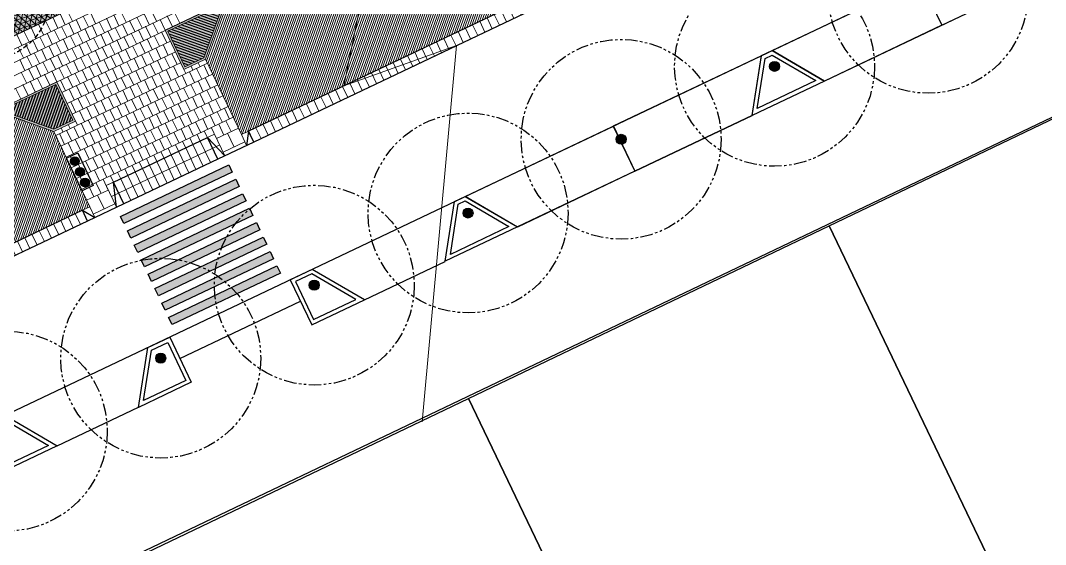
# Model space of a CAD drawing. Header units: metres. Extents: x 678805 to 1359287, y 2747329 to 5497370.
# Drawn here: x 679934.6 to 679985.9, y 2748635.9 to 2748662.2 of the extents above; entities that cross this region are included whole.
import ezdxf
from ezdxf.enums import TextEntityAlignment as Align

# ---------------------------------------------------------------- set-up
doc = ezdxf.new("R2010")
doc.units = ezdxf.units.M
for name, pattern in [('XREF_MON_EIT SUPPORT$0$HIDDEN', [0.375, 0.25, -0.125]), ('XREF_MON_EIT SUPPORT$0$LIM ACERAS$0$PHANTOM2', [1.25, 0.625, -0.125, 0.125, -0.125, 0.125, -0.125]), ('XREF_MON_SFT_TREES$0$HIDDEN', [0.375, 0.25, -0.125])]:
    doc.linetypes.add(name, pattern=pattern)
for name, color, linetype in [('00_XREF_MON_HSC_PAVEMENT', 7, 'Continuous'), ('00_XREF_TWQ_BUILDINGS', 7, 'Continuous'), ('00_XREF_TWQ_SFT_TREES', 7, 'Continuous'), ('00_XREF_TWQ_URBAN CONTEXT', 7, 'Continuous'), ('XREF_MON_EIT SUPPORT$0$02-L-Material Change', 253, 'Continuous'), ('XREF_MON_EIT SUPPORT$0$02-L-Painted line', 254, 'Continuous'), ('XREF_MON_EIT SUPPORT$0$02-L-Parking', 252, 'Continuous'), ('XREF_MON_EIT SUPPORT$0$02-L-PINTURA', 253, 'Continuous'), ('XREF_MON_EIT SUPPORT$0$L-Límite Acera', 9, 'Continuous'), ('XREF_MON_EIT SUPPORT$0$L-Límite Parcela', 5, 'Continuous'), ('XREF_MON_EIT SUPPORT$0$SL_TREE_CANOPY_', 254, 'XREF_MON_EIT SUPPORT$0$HIDDEN'), ('XREF_MON_EIT SUPPORT$0$SL_TREE_TRUNK_', 254, 'Continuous'), ('XREF_MON_EIT SUPPORT$0$SL_Trees_out_of_scope_', 254, 'Continuous'), ('XREF_MON_GENERAL_LAYOUT$0$02-L-Edge Line Stair +10cm', 6, 'Continuous'), ('XREF_MON_GENERAL_LAYOUT$0$02-L-Plan Change', 8, 'Continuous'), ('XREF_MON_HSC_FURNITURE$0$02-L-litter bin', 8, 'Continuous'), ('XREF_MON_HSC_PAVEMENT$0$03-TR-Tree Pit_Green', 74, 'Continuous'), ('XREF_MON_SFT_TREES$0$SL_TREE_CANOPY', 251, 'XREF_MON_SFT_TREES$0$HIDDEN'), ('XREF_MON_SFT_TREES$0$SL_TREE_TRUNK', 251, 'Continuous'), ('XREF_MON_URBAN CONTEXT$0$Parcel', 7, 'Continuous'), ('XREF_MON_URBAN CONTEXT$0$XREF_MON_EIT SUPPORT', 7, 'Continuous')]:
    doc.layers.add(name, color=color, linetype=linetype)
for name, color, linetype, true_color in [('02-L-Waterfeatures 01', 7, 'Continuous', 0x4da6ff), ('XREF_MON_HSC_PAVEMENT$0$03-TR-Tree Pit_White', 7, 'Continuous', 0xfcfcfc), ('XREF_MON_SFT_TREES$0$SL_TREE_ACACIA_ETBAICA', 7, 'Continuous', 0x405700)]:
    doc.layers.add(name, color=color, linetype=linetype, true_color=true_color)
for name, color, linetype, lineweight in [('XREF_MON_GENERAL_LAYOUT$0$02-L-Level Curves 1m', 37, 'Continuous', 5), ('XREF_MON_GENERAL_LAYOUT$0$02-L-Material Change', 251, 'Continuous', 5), ('XREF_MON_GENERAL_LAYOUT$0$04-BK-Tree Pit', 6, 'Continuous', 5), ('XREF_MON_HSC_PAVEMENT$0$02-L-B-Flat Bar', 251, 'Continuous', 5), ('XREF_MON_HSC_PAVEMENT$0$04-BK-Tree Pit', 6, 'Continuous', 5)]:
    doc.layers.add(name, color=color, linetype=linetype, lineweight=lineweight)
doc.layers.add('XREF_MON_HSC_FURNITURE$0$00-AUX', color=2, linetype='Continuous', plot=False)
for name, color, linetype, lineweight, true_color in [('XREF_MON_HSC_PAVEMENT$0$02-L-Joints-Paviment_07_Precast Concrete Blocks 60X40', 7, 'Continuous', 5, 0x999999), ('XREF_MON_HSC_PAVEMENT$0$03-TR-Pavement_05_Precast irregular Concrete Blocks_Open Joint', 7, 'Continuous', 5, 0x82ae7e), ('XREF_MON_HSC_PAVEMENT$0$03-TR-Pavement_07_Precast Concrete Blocks 20X10', 7, 'Continuous', 5, 0x999999), ('XREF_MON_HSC_PAVEMENT$0$03-TR-Pavement_07_Precast Concrete Blocks 60X40', 7, 'Continuous', 5, 0x999999), ('XREF_MON_HSC_PAVEMENT$0$03-TR-Pavement_07_Precast irregular Concrete Blocks', 7, 'Continuous', 5, 0xb3b3b3)]:
    doc.layers.add(name, color=color, linetype=linetype, lineweight=lineweight, true_color=true_color)
doc.layers.get('XREF_MON_SFT_TREES$0$SL_TREE_ACACIA_ETBAICA').off()
doc.styles.add('XREF_MON_GENERAL_LAYOUT$0$Standard', font='arial.ttf')
pattern_1 = [(70.5, (0, 0), (-0.094275932128, 0.033384858509), [])]

# ---------------------------------------------------------------- blocks, each defined once
blk = doc.blocks.new('*U45')
h = blk.add_hatch(color=256)
h.dxf.hatch_style = 1
h.paths.add_polyline_path([(7.523, 14.149), (7.523, 14.549), (13.523, 14.549), (13.523, 14.149)])
h = blk.add_hatch(color=256)
h.dxf.hatch_style = 1
h.paths.add_polyline_path([(7.523, 13.349), (7.523, 13.749), (13.523, 13.749), (13.523, 13.349)])
h = blk.add_hatch(color=256)
h.dxf.hatch_style = 1
h.paths.add_polyline_path([(7.523, 12.549), (7.523, 12.949), (13.523, 12.949), (13.523, 12.549)])
h = blk.add_hatch(color=256)
h.dxf.hatch_style = 1
h.paths.add_polyline_path([(7.523, 11.749), (7.523, 12.149), (13.523, 12.149), (13.523, 11.749)])
h = blk.add_hatch(color=256)
h.dxf.hatch_style = 1
h.paths.add_polyline_path([(7.523, 10.949), (7.523, 11.349), (13.523, 11.349), (13.523, 10.949)])
h = blk.add_hatch(color=256)
h.dxf.hatch_style = 1
h.paths.add_polyline_path([(7.523, 10.149), (7.523, 10.549), (13.523, 10.549), (13.523, 10.149)])
h = blk.add_hatch(color=256)
h.dxf.hatch_style = 1
h.paths.add_polyline_path([(7.523, 9.349), (7.523, 9.749), (13.523, 9.749), (13.523, 9.349)])
h = blk.add_hatch(color=256)
h.dxf.hatch_style = 1
h.paths.add_polyline_path([(7.523, 8.549), (7.523, 8.949), (13.523, 8.949), (13.523, 8.549)])
at = {"layer": 'XREF_MON_EIT SUPPORT$0$02-L-PINTURA'}
for points in [[(7.523, 14.149), (7.523, 14.549), (13.523, 14.549), (13.523, 14.149)], [(7.523, 13.349), (7.523, 13.749), (13.523, 13.749), (13.523, 13.349)], [(7.523, 12.549), (7.523, 12.949), (13.523, 12.949), (13.523, 12.549)], [(7.523, 11.749), (7.523, 12.149), (13.523, 12.149), (13.523, 11.749)], [(7.523, 10.949), (7.523, 11.349), (13.523, 11.349), (13.523, 10.949)], [(7.523, 10.149), (7.523, 10.549), (13.523, 10.549), (13.523, 10.149)], [(7.523, 9.349), (7.523, 9.749), (13.523, 9.749), (13.523, 9.349)], [(7.523, 8.549), (7.523, 8.949), (13.523, 8.949), (13.523, 8.549)]]:
    blk.add_lwpolyline(points, close=True, dxfattribs=at)
blk = doc.blocks.new('XREF_MON_EIT SUPPORT$0$ALCORQUE 2')
at = {"layer": 'XREF_MON_EIT SUPPORT$0$02-L-Material Change', "color": 254, "ltscale": 7}
for points in [[(653177.554, 2717293.445), (653176.419, 2717295.672), (653173.819, 2717294.347), (653176.476, 2717292.896)], [(653177.285, 2717293.532), (653176.332, 2717295.403), (653174.247, 2717294.341), (653176.48, 2717293.122)]]:
    blk.add_lwpolyline(points, close=True, dxfattribs=at)
blk = doc.blocks.new('XREF_MON_EIT SUPPORT$0$ALCORQUE 1')
at = {"layer": 'XREF_MON_EIT SUPPORT$0$02-L-Material Change', "color": 254, "ltscale": 7}
for points in [[(653000.384, 2717156.982), (652998.87, 2717159.598), (653002.859, 2717159.308), (653000.983, 2717156.938)], [(653000.504, 2717157.173), (652999.232, 2717159.371), (653002.468, 2717159.136), (653000.891, 2717157.145)]]:
    blk.add_lwpolyline(points, close=True, dxfattribs=at)
blk = doc.blocks.new('XREF_MON_EIT SUPPORT$0$parking cada 2')
at = {"layer": 'XREF_MON_EIT SUPPORT$0$02-L-Parking', "color": 254}
for points in [[(679765.512, 2748757.786), (679768.129, 2748756.263), (679760.717, 2748752.736), (679759.647, 2748754.996), (679765.512, 2748757.786)], [(679753.781, 2748752.205), (679753.313, 2748749.213), (679760.725, 2748752.74), (679759.647, 2748754.996), (679753.781, 2748752.205)]]:
    blk.add_lwpolyline(points, dxfattribs=at)
blk = doc.blocks.new('XREF_MON_EIT SUPPORT$0$trees_outofboundaries')
at = {"layer": 'XREF_MON_EIT SUPPORT$0$SL_TREE_TRUNK_'}
h = blk.add_hatch(color=256, dxfattribs=at)
h.dxf.hatch_style = 1
edge = h.paths.add_edge_path()
edge.add_arc((0, 0), 0.25, 0, 360)
at = {"layer": 'XREF_MON_EIT SUPPORT$0$SL_TREE_CANOPY_', "linetype": 'XREF_MON_EIT SUPPORT$0$LIM ACERAS$0$PHANTOM2'}
blk.add_circle((0, 0), 5, dxfattribs=at)
at = {"layer": 'XREF_MON_EIT SUPPORT$0$SL_TREE_TRUNK_'}
blk.add_circle((0, 0), 0.25, dxfattribs=at)
blk = doc.blocks.new('XREF_MON_EIT SUPPORT')
at = {"layer": 'XREF_MON_EIT SUPPORT$0$02-L-Material Change'}
blk.add_line((679942.568, 2748645.25), (679948.599, 2748648.12), dxfattribs=at)
at = {"layer": 'XREF_MON_EIT SUPPORT$0$02-L-Parking'}
for points in [[(679951.797, 2748648.191), (679955.837, 2748650.112)], [(679936.425, 2748640.885), (679940.497, 2748642.81)]]:
    blk.add_lwpolyline(points, dxfattribs=at)
at = {"layer": 'XREF_MON_EIT SUPPORT$0$L-Límite Acera', "color": 254}
for p, q in [((679986.54, 2748664.727), (679974.8, 2748659.143)), ((679971.189, 2748657.424), (679959.45, 2748651.838))]:
    blk.add_line(p, q, dxfattribs=at)
at = {"layer": 'XREF_MON_EIT SUPPORT$0$L-Límite Acera'}
blk.add_lwpolyline([(680047.856, 2748696.679), (679844.516, 2748599.917, 0.442219), (679839.629, 2748586.903)], format="xyb", dxfattribs=at)
at = {"layer": 'XREF_MON_EIT SUPPORT$0$L-Límite Parcela', "ltscale": 10}
blk.add_lwpolyline([(679847.792, 2748591.157), (680119.34, 2748721.014)], dxfattribs=at)
at = {"layer": 'XREF_MON_EIT SUPPORT$0$02-L-Material Change', "color": 254}
for name, p, rotation in [('XREF_MON_EIT SUPPORT$0$ALCORQUE 1', (-95142.497, 5433534.742), 209.6165938637219), ('XREF_MON_EIT SUPPORT$0$ALCORQUE 1', (-95157.847, 5433527.437), 209.6165938637219), ('XREF_MON_EIT SUPPORT$0$ALCORQUE 2', (1407367.793, 5447016.323), 178.4291868369502), ('XREF_MON_EIT SUPPORT$0$ALCORQUE 1', (-95180.872, 5433516.484), 209.6165938637219)]:
    blk.add_blockref(name, p, dxfattribs=dict(at, rotation=rotation))
at = {"layer": 'XREF_MON_EIT SUPPORT$0$02-L-Material Change', "color": 254, "xscale": -1, "rotation": 232.4592640808437}
blk.add_blockref('XREF_MON_EIT SUPPORT$0$ALCORQUE 2', (-1872652.773, 3886444.288), dxfattribs=at)
at = {"layer": 'XREF_MON_EIT SUPPORT$0$02-L-Painted line'}
for name, p, rotation in [('XREF_MON_EIT SUPPORT$0$parking cada 2', (1359740.313, 5497416.926), 180), ('XREF_MON_EIT SUPPORT$0$parking cada 2', (1359724.962, 5497409.621), 180), ('*U45', (679948.138, 2748665.896), 205.4458425004114)]:
    blk.add_blockref(name, p, dxfattribs=dict(at, rotation=rotation))
at = {"layer": 'XREF_MON_EIT SUPPORT$0$SL_Trees_out_of_scope_'}
for p in [(679979.987, 2748663.529), (679972.308, 2748659.875), (679964.636, 2748656.225), (679956.979, 2748652.535), (679949.288, 2748648.925), (679941.609, 2748645.271), (679933.934, 2748641.618)]:
    blk.add_blockref('XREF_MON_EIT SUPPORT$0$trees_outofboundaries', p, dxfattribs=at)
blk = doc.blocks.new('XREF_MON_URBAN CONTEXT')
at = {"layer": 'XREF_MON_URBAN CONTEXT$0$Parcel'}
for points in [[(680006.04, 2748633.476), (679988.003, 2748624.835), (679975.042, 2748651.891), (679993.079, 2748660.532), (680006.04, 2748633.476)], [(679988.003, 2748624.835), (679969.965, 2748616.195), (679957.005, 2748643.251), (679975.042, 2748651.891), (679988.003, 2748624.835)], [(679969.965, 2748616.195), (679951.928, 2748607.554), (679938.967, 2748634.61), (679957.005, 2748643.251), (679969.965, 2748616.195)]]:
    blk.add_lwpolyline(points, close=True, dxfattribs=at)
at = {"layer": 'XREF_MON_URBAN CONTEXT$0$XREF_MON_EIT SUPPORT'}
blk.add_blockref('XREF_MON_EIT SUPPORT', (0, 0), dxfattribs=at)
blk = doc.blocks.new('XREF_MON_SFT_TREES$0$Acacia etbaica')
h = blk.add_hatch()
h.set_pattern_fill('ANSI31', color=256, scale=0.1)
edge = h.paths.add_edge_path()
edge.add_arc((0, 0), 3, 0, 360)
at = {"layer": 'XREF_MON_SFT_TREES$0$SL_TREE_TRUNK'}
h = blk.add_hatch(color=256, dxfattribs=at)
h.dxf.hatch_style = 1
edge = h.paths.add_edge_path()
edge.add_arc((0, 0), 0.15, 286.4511, 569.1271)
edge.add_arc((0, 0), 0.15, 209.1271, 286.4511)
at = {"layer": 'XREF_MON_SFT_TREES$0$SL_TREE_CANOPY'}
blk.add_circle((0, 0), 3, dxfattribs=at)
at = {"layer": 'XREF_MON_SFT_TREES$0$SL_TREE_TRUNK'}
blk.add_circle((0, 0), 0.15, dxfattribs=at)
blk.add_circle((0, 0), 0.15, dxfattribs=at)
blk = doc.blocks.new('XREF_MON_SFT_TREES')
at = {"layer": 'XREF_MON_SFT_TREES$0$SL_TREE_ACACIA_ETBAICA', "rotation": 25.44812939262281}
blk.add_blockref('XREF_MON_SFT_TREES$0$Acacia etbaica', (679933.029, 2748663.246), dxfattribs=at)
blk = doc.blocks.new('XREF_MON_HSC_PAVEMENT$0$Tree Pit Ford')
at = {"layer": 'XREF_MON_HSC_PAVEMENT$0$03-TR-Tree Pit_Green', "ltscale": 0.3}
h = blk.add_hatch(dxfattribs=at)
h.set_pattern_fill('ANSI31', color=256, scale=0.04)
h.paths.add_polyline_path([(-0.045, 1.149), (1.934, -0.83), (-1.104, -0.83), (-1.104, 1.149)])
at = {"layer": 'XREF_MON_HSC_PAVEMENT$0$03-TR-Tree Pit_White'}
h = blk.add_hatch(color=256, dxfattribs=at)
h.dxf.hatch_style = 1
h.paths.add_polyline_path([(-0.004, 1.249), (2.175, -0.93), (-1.204, -0.93), (-1.204, 1.249)])
blk = doc.blocks.new('*U467')
at = {"layer": 'XREF_MON_HSC_PAVEMENT$0$02-L-Joints-Paviment_07_Precast Concrete Blocks 60X40'}
blk.add_line((0, -0.6), (0, 0), dxfattribs=at)
blk = doc.blocks.new('*U468')
at = {"layer": 'XREF_MON_HSC_PAVEMENT$0$02-L-Joints-Paviment_07_Precast Concrete Blocks 60X40', "color": 0, "linetype": 'ByBlock', "lineweight": -2, "transparency": 16777216, "rotation": 205.4481018515301}
for p in [(679937.955, 2748652.134), (679938.316, 2748652.306), (679936.871, 2748651.618), (679937.233, 2748651.79), (679937.594, 2748651.962), (679935.788, 2748651.103), (679936.149, 2748651.275), (679936.51, 2748651.447), (679934.704, 2748650.587), (679935.065, 2748650.759), (679935.427, 2748650.931), (679933.621, 2748650.072), (679933.982, 2748650.243), (679934.343, 2748650.415), (679932.537, 2748649.556), (679932.898, 2748649.728), (679933.26, 2748649.9), (679931.454, 2748649.04), (679931.815, 2748649.212), (679932.176, 2748649.384), (679930.37, 2748648.525), (679930.731, 2748648.697), (679931.092, 2748648.868), (679929.286, 2748648.009), (679929.648, 2748648.181), (679930.009, 2748648.353), (679928.203, 2748647.493), (679928.564, 2748647.665), (679928.925, 2748647.837), (679927.119, 2748646.978), (679927.48, 2748647.15), (679927.842, 2748647.321), (679926.036, 2748646.462), (679926.397, 2748646.634), (679926.758, 2748646.806), (679924.952, 2748645.946), (679925.313, 2748646.118), (679925.675, 2748646.29), (679923.869, 2748645.431), (679924.23, 2748645.603), (679924.591, 2748645.775), (679922.785, 2748644.915), (679923.146, 2748645.087), (679923.507, 2748645.259), (679921.701, 2748644.4), (679922.063, 2748644.571), (679922.424, 2748644.743), (679920.618, 2748643.884), (679920.979, 2748644.056), (679921.34, 2748644.228), (679919.895, 2748643.54), (679920.257, 2748643.712), (679918.812, 2748643.025), (679919.173, 2748643.196), (679919.534, 2748643.368), (679917.728, 2748642.509), (679918.09, 2748642.681), (679918.451, 2748642.853), (679916.645, 2748641.993), (679917.006, 2748642.165), (679917.367, 2748642.337), (679915.561, 2748641.478), (679915.922, 2748641.65), (679916.284, 2748641.821), (679914.478, 2748640.962), (679914.839, 2748641.134), (679915.2, 2748641.306), (679913.394, 2748640.446), (679913.755, 2748640.618), (679914.116, 2748640.79), (679912.31, 2748639.931), (679912.672, 2748640.103), (679913.033, 2748640.275), (679911.227, 2748639.415), (679911.588, 2748639.587), (679911.949, 2748639.759), (679910.143, 2748638.9), (679910.505, 2748639.071), (679910.866, 2748639.243), (679909.06, 2748638.384), (679909.421, 2748638.556), (679909.782, 2748638.728), (679907.976, 2748637.868), (679908.337, 2748638.04), (679908.699, 2748638.212), (679906.893, 2748637.353), (679907.254, 2748637.524), (679907.615, 2748637.696), (679905.809, 2748636.837), (679906.17, 2748637.009), (679906.531, 2748637.181), (679904.725, 2748636.321), (679905.087, 2748636.493), (679905.448, 2748636.665), (679903.642, 2748635.806), (679904.003, 2748635.978), (679904.364, 2748636.149), (679902.558, 2748635.29), (679902.92, 2748635.462), (679903.281, 2748635.634), (679901.475, 2748634.774), (679901.836, 2748634.946), (679902.197, 2748635.118), (679900.391, 2748634.259), (679900.752, 2748634.431), (679901.114, 2748634.603), (679899.308, 2748633.743), (679899.669, 2748633.915), (679900.03, 2748634.087), (679898.224, 2748633.228), (679898.585, 2748633.399), (679898.946, 2748633.571), (679897.141, 2748632.712), (679897.502, 2748632.884), (679897.863, 2748633.056), (679896.418, 2748632.368), (679896.779, 2748632.54)]:
    blk.add_blockref('*U467', p, dxfattribs=at)
blk = doc.blocks.new('*U469')
at = {"layer": 'XREF_MON_HSC_PAVEMENT$0$02-L-Joints-Paviment_07_Precast Concrete Blocks 60X40'}
blk.add_line((0, 0.599), (0, 0), dxfattribs=at)
blk = doc.blocks.new('*U470')
at = {"layer": 'XREF_MON_HSC_PAVEMENT$0$02-L-Joints-Paviment_07_Precast Concrete Blocks 60X40', "color": 0, "linetype": 'ByBlock', "lineweight": -2, "transparency": 16777216, "rotation": 25.44814319928735}
for p in [(679982.025, 2748673.106), (679982.386, 2748673.278), (679982.748, 2748673.449), (679981.303, 2748672.762), (679981.664, 2748672.934), (679980.219, 2748672.246), (679980.58, 2748672.418), (679980.942, 2748672.59), (679979.136, 2748671.731), (679979.497, 2748671.902), (679979.858, 2748672.074), (679978.052, 2748671.215), (679978.413, 2748671.387), (679978.774, 2748671.559), (679976.969, 2748670.699), (679977.33, 2748670.871), (679977.691, 2748671.043), (679975.885, 2748670.184), (679976.246, 2748670.356), (679976.607, 2748670.527), (679974.801, 2748669.668), (679975.163, 2748669.84), (679975.524, 2748670.012), (679973.718, 2748669.152), (679974.079, 2748669.324), (679974.44, 2748669.496), (679972.634, 2748668.637), (679972.995, 2748668.809), (679973.357, 2748668.981), (679971.551, 2748668.121), (679971.912, 2748668.293), (679972.273, 2748668.465), (679970.467, 2748667.606), (679970.828, 2748667.777), (679971.19, 2748667.949), (679969.384, 2748667.09), (679969.745, 2748667.262), (679970.106, 2748667.434), (679968.3, 2748666.574), (679968.661, 2748666.746), (679969.022, 2748666.918), (679967.216, 2748666.059), (679967.578, 2748666.231), (679967.939, 2748666.402), (679966.133, 2748665.543), (679966.494, 2748665.715), (679966.855, 2748665.887), (679965.049, 2748665.027), (679965.41, 2748665.199), (679965.772, 2748665.371), (679963.966, 2748664.512), (679964.327, 2748664.684), (679964.688, 2748664.855), (679962.882, 2748663.996), (679963.243, 2748664.168), (679963.605, 2748664.34), (679961.799, 2748663.48), (679962.16, 2748663.652), (679962.521, 2748663.824), (679960.715, 2748662.965), (679961.076, 2748663.137), (679961.437, 2748663.309), (679959.631, 2748662.449), (679959.993, 2748662.621), (679960.354, 2748662.793), (679958.548, 2748661.934), (679958.909, 2748662.105), (679959.27, 2748662.277), (679957.464, 2748661.418), (679957.825, 2748661.59), (679958.187, 2748661.762), (679956.381, 2748660.902), (679956.742, 2748661.074), (679957.103, 2748661.246), (679955.297, 2748660.387), (679955.658, 2748660.559), (679956.02, 2748660.73), (679954.214, 2748659.871), (679954.575, 2748660.043), (679954.936, 2748660.215), (679953.13, 2748659.355), (679953.491, 2748659.527), (679953.852, 2748659.699), (679952.046, 2748658.84), (679952.408, 2748659.012), (679952.769, 2748659.184), (679950.963, 2748658.324), (679951.324, 2748658.496), (679951.685, 2748658.668), (679949.879, 2748657.809), (679950.24, 2748657.98), (679950.602, 2748658.152), (679948.796, 2748657.293), (679949.157, 2748657.465), (679949.518, 2748657.637), (679947.712, 2748656.777), (679948.073, 2748656.949), (679948.435, 2748657.121), (679946.629, 2748656.262), (679946.99, 2748656.433), (679947.351, 2748656.605), (679945.906, 2748655.918), (679946.267, 2748656.09)]:
    blk.add_blockref('*U469', p, dxfattribs=at)
blk = doc.blocks.new('XREF_MON_HSC_PAVEMENT')
at = {"layer": 'XREF_MON_HSC_PAVEMENT$0$03-TR-Pavement_05_Precast irregular Concrete Blocks_Open Joint', "true_color": 0xb2a36c}
h = blk.add_hatch(dxfattribs=at)
h.set_pattern_fill('SWAMP', color=33, scale=0.01)
h.set_pattern_definition([(0, (0, 0), (0.127, 0.219970452362), [0.03175, -0.22225]), (90, (0.01588, 0), (-0.127, 0.219970452362), [0.015875, -0.424065904724]), (90, (0.01984, 0), (-0.127, 0.219970452362), [0.0127, -0.427240904724]), (90, (0.0119, 0), (-0.127, 0.219970452362), [0.0127, -0.427240904724]), (60, (0.02381, 0), (-0.126999999827, 0.219970452462), [0.01016, -0.24384]), (120, (0.00794, 0), (-0.253999999827, 1e-10), [0.01016, -0.24384])])
h.paths.add_polyline_path([(679920.742, 2748667.285), (679933.91, 2748671.634), (679938.873, 2748663.618), (679924.253, 2748656.65)])
at = {"layer": 'XREF_MON_HSC_PAVEMENT$0$03-TR-Pavement_07_Precast Concrete Blocks 20X10'}
h = blk.add_hatch(dxfattribs=at)
h.set_pattern_fill('ANSI31', color=256, scale=0.0315, angle=25.5)
h.set_pattern_definition(pattern_1)
h.paths.add_polyline_path([(679945.648, 2748656.46), (679943.852, 2748660.24), (679944.878, 2748663.104), (679948.723, 2748664.934), (679951.551, 2748663.93), (679952.554, 2748666.757), (679956.392, 2748668.583), (679959.225, 2748667.582), (679960.23, 2748670.41), (679964.074, 2748672.238), (679966.807, 2748671.268), (679966.901, 2748671.235), (679967.905, 2748674.062), (679971.75, 2748675.891), (679974.576, 2748674.887), (679975.581, 2748677.714), (679979.425, 2748679.544), (679982.251, 2748678.54), (679983.256, 2748681.367), (679987.1, 2748683.196), (679989.832, 2748682.225), (679990.931, 2748685.019), (679994.775, 2748686.848), (679997.603, 2748685.845), (679998.607, 2748688.672), (680002.45, 2748690.501), (680005.277, 2748689.497), (680006.278, 2748692.322), (680010.255, 2748694.245), (680013.159, 2748693.214), (680014.955, 2748689.44)])
h = blk.add_hatch(dxfattribs=at)
h.set_pattern_fill('ANSI31', color=256, scale=0.0315, angle=25.5)
h.set_pattern_definition(pattern_1)
h.paths.add_polyline_path([(679853.552, 2748612.634), (679851.754, 2748616.414), (679852.784, 2748619.315), (679856.629, 2748621.144), (679859.457, 2748620.14), (679860.46, 2748622.968), (679864.298, 2748624.794), (679867.131, 2748623.793), (679868.136, 2748626.62), (679871.98, 2748628.449), (679874.713, 2748627.478), (679874.807, 2748627.446), (679875.811, 2748630.272), (679879.656, 2748632.102), (679882.482, 2748631.098), (679883.487, 2748633.925), (679887.331, 2748635.754), (679890.157, 2748634.75), (679891.162, 2748637.577), (679895.006, 2748639.406), (679897.83, 2748638.402), (679898.837, 2748641.229), (679902.681, 2748643.059), (679905.509, 2748642.055), (679906.513, 2748644.882), (679910.356, 2748646.711), (679913.183, 2748645.708), (679914.184, 2748648.533), (679918.029, 2748650.363), (679920.857, 2748649.359), (679921.861, 2748652.186), (679925.705, 2748654.015), (679928.532, 2748653.012), (679929.541, 2748655.807), (679933.408, 2748657.657), (679936.26, 2748656.627), (679938.058, 2748652.848)])
at = {"layer": 'XREF_MON_HSC_PAVEMENT$0$03-TR-Pavement_07_Precast irregular Concrete Blocks', "linetype": 'Continuous'}
h = blk.add_hatch(dxfattribs=at)
h.set_pattern_fill('NET3', color=256, scale=0.075, angle=78.3)
h.set_pattern_definition([(78.3, (679859.17905, 2748650.1146), (-0.2331774, 0.0482887), []), (138.3, (679859.17905, 2748650.1146), (-0.158408, -0.1777932), []), (198.3, (679859.17905, 2748650.1146), (0.07476945, -0.22608194), [])])
h.paths.add_polyline_path([(679890.637, 2748657.343), (679920.742, 2748667.285), (679924.253, 2748656.65), (679938.873, 2748663.618), (679932.609, 2748673.737), (679919.987, 2748669.57), (679919.801, 2748670.135), (679859.174, 2748650.113), (679870.764, 2748631.53), (679895.304, 2748643.207)])
at = {"layer": 'XREF_MON_HSC_PAVEMENT$0$02-L-B-Flat Bar'}
for points in [[(679924.253, 2748656.65), (679938.873, 2748663.618)], [(679943.852, 2748660.234), (679945.648, 2748656.46)], [(679936.262, 2748656.622), (679938.058, 2748652.848)]]:
    blk.add_lwpolyline(points, dxfattribs=at)
at = {"layer": 'XREF_MON_HSC_PAVEMENT$0$02-L-Joints-Paviment_07_Precast Concrete Blocks 60X40'}
for p, q in [((679941.546, 2748660.884), (679941.289, 2748661.426)), ((679941.908, 2748661.056), (679941.65, 2748661.598)), ((679940.463, 2748660.369), (679940.205, 2748660.911)), ((679940.824, 2748660.541), (679940.566, 2748661.082)), ((679941.185, 2748660.713), (679940.927, 2748661.254)), ((679941.982, 2748660.427), (679941.725, 2748660.969)), ((679939.379, 2748659.853), (679939.121, 2748660.395)), ((679939.74, 2748660.025), (679939.483, 2748660.567)), ((679940.102, 2748660.197), (679939.844, 2748660.739)), ((679940.899, 2748659.912), (679940.641, 2748660.454)), ((679941.26, 2748660.084), (679941.002, 2748660.625)), ((679941.621, 2748660.256), (679941.363, 2748660.797)), ((679942.062, 2748659.801), (679941.804, 2748660.343)), ((679942.423, 2748659.973), (679942.165, 2748660.514)), ((679938.296, 2748659.338), (679938.038, 2748659.879)), ((679938.657, 2748659.509), (679938.399, 2748660.051)), ((679939.018, 2748659.681), (679938.76, 2748660.223)), ((679939.815, 2748659.396), (679939.557, 2748659.938)), ((679940.176, 2748659.568), (679939.919, 2748660.11)), ((679940.538, 2748659.74), (679940.28, 2748660.282)), ((679940.978, 2748659.285), (679940.721, 2748659.827)), ((679941.34, 2748659.457), (679941.082, 2748659.999)), ((679941.701, 2748659.629), (679941.443, 2748660.171)), ((679942.498, 2748659.344), (679942.24, 2748659.886)), ((679942.859, 2748659.516), (679942.601, 2748660.057)), ((679943.22, 2748659.688), (679943.125, 2748659.888)), ((679943.582, 2748659.859), (679943.486, 2748660.06)), ((679944.022, 2748659.405), (679943.765, 2748659.947)), ((679937.212, 2748658.822), (679936.954, 2748659.364)), ((679937.573, 2748658.994), (679937.316, 2748659.536)), ((679937.935, 2748659.166), (679937.677, 2748659.707)), ((679938.732, 2748658.881), (679938.474, 2748659.422)), ((679939.093, 2748659.052), (679938.835, 2748659.594)), ((679939.454, 2748659.224), (679939.196, 2748659.766)), ((679939.895, 2748658.77), (679939.637, 2748659.311)), ((679940.256, 2748658.941), (679939.998, 2748659.483)), ((679940.617, 2748659.113), (679940.359, 2748659.655)), ((679941.414, 2748658.828), (679941.157, 2748659.37)), ((679941.776, 2748659), (679941.518, 2748659.542)), ((679942.137, 2748659.172), (679941.879, 2748659.714)), ((679942.939, 2748658.889), (679942.681, 2748659.431)), ((679943.3, 2748659.061), (679943.042, 2748659.603)), ((679943.661, 2748659.233), (679943.403, 2748659.775)), ((679944.097, 2748658.776), (679943.839, 2748659.318)), ((679936.851, 2748658.65), (679936.593, 2748659.192)), ((679937.648, 2748658.365), (679937.39, 2748658.907)), ((679938.009, 2748658.537), (679937.751, 2748659.079)), ((679938.371, 2748658.709), (679938.113, 2748659.25)), ((679938.811, 2748658.254), (679938.554, 2748658.796)), ((679939.173, 2748658.426), (679938.915, 2748658.968)), ((679939.534, 2748658.598), (679939.276, 2748659.139)), ((679940.331, 2748658.313), (679940.073, 2748658.854)), ((679940.692, 2748658.484), (679940.434, 2748659.026)), ((679941.053, 2748658.656), (679940.795, 2748659.198)), ((679941.855, 2748658.374), (679941.597, 2748658.915)), ((679942.217, 2748658.545), (679941.959, 2748659.087)), ((679942.578, 2748658.717), (679942.32, 2748659.259)), ((679943.014, 2748658.26), (679942.756, 2748658.802)), ((679943.375, 2748658.432), (679943.117, 2748658.974)), ((679943.736, 2748658.604), (679943.478, 2748659.146)), ((679944.538, 2748658.321), (679944.28, 2748658.863)), ((679937.287, 2748658.193), (679937.029, 2748658.735)), ((679937.728, 2748657.738), (679937.47, 2748658.28)), ((679938.089, 2748657.91), (679937.831, 2748658.452)), ((679938.45, 2748658.082), (679938.192, 2748658.624)), ((679939.247, 2748657.797), (679938.99, 2748658.339)), ((679939.609, 2748657.969), (679939.351, 2748658.511)), ((679939.97, 2748658.141), (679939.712, 2748658.682)), ((679940.772, 2748657.858), (679940.514, 2748658.4)), ((679941.133, 2748658.03), (679940.875, 2748658.572)), ((679941.494, 2748658.202), (679941.236, 2748658.743)), ((679941.93, 2748657.745), (679941.672, 2748658.286)), ((679942.291, 2748657.917), (679942.033, 2748658.458)), ((679942.652, 2748658.088), (679942.395, 2748658.63)), ((679943.455, 2748657.806), (679943.197, 2748658.347)), ((679943.816, 2748657.977), (679943.558, 2748658.519)), ((679944.177, 2748658.149), (679943.919, 2748658.691)), ((679937.367, 2748657.566), (679937.109, 2748658.108)), ((679938.164, 2748657.281), (679937.906, 2748657.823)), ((679938.525, 2748657.453), (679938.267, 2748657.995)), ((679938.886, 2748657.625), (679938.628, 2748658.167)), ((679939.688, 2748657.342), (679939.43, 2748657.884)), ((679940.049, 2748657.514), (679939.792, 2748658.056)), ((679940.411, 2748657.686), (679940.153, 2748658.228)), ((679940.847, 2748657.229), (679940.589, 2748657.771)), ((679941.208, 2748657.401), (679940.95, 2748657.943)), ((679941.569, 2748657.573), (679941.311, 2748658.115)), ((679942.371, 2748657.29), (679942.113, 2748657.832)), ((679942.732, 2748657.462), (679942.474, 2748658.004)), ((679943.093, 2748657.634), (679942.836, 2748658.175)), ((679943.89, 2748657.349), (679943.633, 2748657.89)), ((679944.252, 2748657.52), (679943.994, 2748658.062)), ((679944.613, 2748657.692), (679944.355, 2748658.234)), ((679945.054, 2748657.238), (679944.796, 2748657.779)), ((679937.441, 2748656.938), (679937.184, 2748657.479)), ((679937.803, 2748657.109), (679937.545, 2748657.651)), ((679938.605, 2748656.827), (679938.347, 2748657.368)), ((679938.966, 2748656.998), (679938.708, 2748657.54)), ((679939.327, 2748657.17), (679939.069, 2748657.712)), ((679939.763, 2748656.713), (679939.505, 2748657.255)), ((679940.124, 2748656.885), (679939.866, 2748657.427)), ((679940.485, 2748657.057), (679940.228, 2748657.599)), ((679941.287, 2748656.774), (679941.03, 2748657.316)), ((679941.649, 2748656.946), (679941.391, 2748657.488)), ((679942.01, 2748657.118), (679941.752, 2748657.66)), ((679942.807, 2748656.833), (679942.549, 2748657.375)), ((679943.168, 2748657.005), (679942.91, 2748657.547)), ((679943.529, 2748657.177), (679943.271, 2748657.718)), ((679943.97, 2748656.722), (679943.712, 2748657.264)), ((679944.331, 2748656.894), (679944.074, 2748657.436)), ((679944.693, 2748657.066), (679944.435, 2748657.608)), ((679936.719, 2748656.594), (679936.624, 2748656.794)), ((679937.08, 2748656.766), (679936.985, 2748656.966)), ((679937.521, 2748656.311), (679937.263, 2748656.853)), ((679937.882, 2748656.483), (679937.624, 2748657.025)), ((679938.243, 2748656.655), (679937.986, 2748657.197)), ((679938.679, 2748656.198), (679938.422, 2748656.74)), ((679939.041, 2748656.37), (679938.783, 2748656.911)), ((679939.402, 2748656.541), (679939.144, 2748657.083)), ((679940.204, 2748656.259), (679939.946, 2748656.8)), ((679940.565, 2748656.431), (679940.307, 2748656.972)), ((679940.926, 2748656.602), (679940.668, 2748657.144)), ((679941.723, 2748656.317), (679941.466, 2748656.859)), ((679942.085, 2748656.489), (679941.827, 2748657.031)), ((679942.446, 2748656.661), (679942.188, 2748657.203)), ((679942.887, 2748656.206), (679942.629, 2748656.748)), ((679943.248, 2748656.378), (679942.99, 2748656.92)), ((679943.609, 2748656.55), (679943.351, 2748657.092)), ((679944.406, 2748656.265), (679944.148, 2748656.807)), ((679944.767, 2748656.437), (679944.509, 2748656.979)), ((679945.129, 2748656.609), (679944.871, 2748657.151)), ((679936.353, 2748656.431), (679936.262, 2748656.622)), ((679936.799, 2748655.967), (679936.541, 2748656.509)), ((679937.16, 2748656.139), (679936.902, 2748656.681)), ((679937.596, 2748655.682), (679937.338, 2748656.224)), ((679937.957, 2748655.854), (679937.699, 2748656.396)), ((679938.318, 2748656.026), (679938.06, 2748656.568)), ((679939.12, 2748655.743), (679938.862, 2748656.285)), ((679938.884, 2748653.905), (679944.302, 2748656.483)), ((679939.481, 2748655.915), (679939.224, 2748656.457)), ((679939.843, 2748656.087), (679939.585, 2748656.629)), ((679940.64, 2748655.802), (679940.382, 2748656.343)), ((679941.001, 2748655.974), (679940.743, 2748656.515)), ((679941.362, 2748656.145), (679941.104, 2748656.687)), ((679941.803, 2748655.691), (679941.545, 2748656.233)), ((679942.164, 2748655.863), (679941.906, 2748656.404)), ((679942.525, 2748656.034), (679942.268, 2748656.576)), ((679943.219, 2748655.968), (679943.065, 2748656.291)), ((679943.58, 2748656.14), (679943.426, 2748656.463)), ((679943.941, 2748656.312), (679943.787, 2748656.635)), ((679944.302, 2748656.483), (679944.818, 2748655.4)), ((679944.95, 2748656.524), (679945.276, 2748655.839)), ((679936.869, 2748655.348), (679936.611, 2748655.89)), ((679937.235, 2748655.51), (679936.977, 2748656.052)), ((679938.037, 2748655.227), (679937.779, 2748655.769)), ((679938.398, 2748655.399), (679938.14, 2748655.941)), ((679938.759, 2748655.571), (679938.501, 2748656.113)), ((679939.556, 2748655.286), (679939.298, 2748655.828)), ((679939.917, 2748655.458), (679939.66, 2748656)), ((679940.279, 2748655.63), (679940.021, 2748656.172)), ((679940.719, 2748655.175), (679940.462, 2748655.717)), ((679941.081, 2748655.347), (679940.823, 2748655.889)), ((679941.442, 2748655.519), (679941.184, 2748656.061)), ((679942.135, 2748655.452), (679941.981, 2748655.776)), ((679942.496, 2748655.624), (679942.342, 2748655.947)), ((679942.857, 2748655.796), (679942.704, 2748656.119)), ((679937.314, 2748654.884), (679937.056, 2748655.425)), ((679937.675, 2748655.056), (679937.418, 2748655.597)), ((679938.473, 2748654.77), (679938.215, 2748655.312)), ((679938.834, 2748654.942), (679938.576, 2748655.484)), ((679939.195, 2748655.114), (679938.937, 2748655.656)), ((679939.636, 2748654.659), (679939.378, 2748655.201)), ((679939.997, 2748654.831), (679939.739, 2748655.373)), ((679944.457, 2748655.228), (679939.761, 2748652.994)), ((679940.358, 2748655.003), (679940.1, 2748655.545)), ((679941.051, 2748654.937), (679940.898, 2748655.26)), ((679941.413, 2748655.108), (679941.259, 2748655.432)), ((679941.774, 2748655.28), (679941.62, 2748655.604)), ((679937.385, 2748654.264), (679937.127, 2748654.806)), ((679937.75, 2748654.427), (679937.492, 2748654.968)), ((679938.111, 2748654.599), (679937.854, 2748655.14)), ((679938.552, 2748654.144), (679938.294, 2748654.686)), ((679938.913, 2748654.316), (679938.656, 2748654.858)), ((679939.275, 2748654.488), (679939.017, 2748655.029)), ((679939.968, 2748654.421), (679939.814, 2748654.744)), ((679940.329, 2748654.593), (679940.175, 2748654.916)), ((679940.69, 2748654.765), (679940.536, 2748655.088)), ((679937.83, 2748653.8), (679937.572, 2748654.342)), ((679938.191, 2748653.972), (679937.933, 2748654.514)), ((679938.988, 2748653.687), (679938.73, 2748654.229)), ((679939.246, 2748654.077), (679939.092, 2748654.401)), ((679939.607, 2748654.249), (679939.453, 2748654.572)), ((679938.266, 2748653.343), (679938.008, 2748653.885)), ((679938.627, 2748653.515), (679938.369, 2748654.057)), ((679939.4, 2748652.822), (679938.884, 2748653.905)), ((679938.446, 2748653.429), (679938.772, 2748652.744))]:
    blk.add_line(p, q, dxfattribs=at)
for points in [[(679936.83, 2748661.962), (679936.573, 2748662.504)], [(679937.192, 2748662.134), (679936.934, 2748662.676)], [(679937.991, 2748661.851), (679937.733, 2748662.392)], [(679938.352, 2748662.023), (679938.094, 2748662.564)], [(679939.513, 2748661.91), (679939.256, 2748662.452)], [(679939.874, 2748662.082), (679939.617, 2748662.623)], [(679941.035, 2748661.97), (679940.777, 2748662.512)], [(679941.396, 2748662.142), (679941.138, 2748662.684)], [(679942.196, 2748661.858), (679941.938, 2748662.4)], [(679942.557, 2748662.03), (679942.299, 2748662.572)], [(679935.747, 2748661.447), (679935.489, 2748661.988)], [(679936.108, 2748661.618), (679935.85, 2748662.16)], [(679936.469, 2748661.79), (679936.212, 2748662.332)], [(679936.907, 2748661.335), (679936.65, 2748661.877)], [(679937.269, 2748661.507), (679937.011, 2748662.049)], [(679937.63, 2748661.679), (679937.372, 2748662.221)], [(679938.43, 2748661.394), (679938.172, 2748661.936)], [(679938.791, 2748661.566), (679938.533, 2748662.108)], [(679939.152, 2748661.738), (679938.894, 2748662.28)], [(679939.951, 2748661.455), (679939.694, 2748661.996)], [(679940.313, 2748661.627), (679940.055, 2748662.168)], [(679940.674, 2748661.799), (679940.416, 2748662.34)], [(679941.112, 2748661.343), (679940.854, 2748661.884)], [(679941.473, 2748661.514), (679941.216, 2748662.056)], [(679941.835, 2748661.686), (679941.577, 2748662.228)], [(679934.663, 2748660.931), (679934.406, 2748661.473)], [(679935.025, 2748661.103), (679934.767, 2748661.644)], [(679935.386, 2748661.275), (679935.128, 2748661.816)], [(679935.824, 2748660.82), (679935.566, 2748661.361)], [(679936.185, 2748660.991), (679935.927, 2748661.533)], [(679936.546, 2748661.163), (679936.288, 2748661.705)], [(679937.346, 2748660.879), (679937.088, 2748661.42)], [(679937.707, 2748661.051), (679937.45, 2748661.592)], [(679938.068, 2748661.222), (679937.811, 2748661.764)], [(679938.868, 2748660.939), (679938.61, 2748661.481)], [(679939.229, 2748661.111), (679938.971, 2748661.653)], [(679939.59, 2748661.283), (679939.332, 2748661.824)], [(679940.029, 2748660.827), (679939.771, 2748661.369)], [(679940.39, 2748660.999), (679940.132, 2748661.54)], [(679940.751, 2748661.171), (679940.493, 2748661.712)], [(679934.74, 2748660.304), (679934.483, 2748660.845)], [(679935.101, 2748660.476), (679934.844, 2748661.017)], [(679935.463, 2748660.648), (679935.205, 2748661.189)], [(679936.263, 2748660.363), (679936.005, 2748660.905)], [(679936.624, 2748660.535), (679936.366, 2748661.076)], [(679936.985, 2748660.707), (679936.727, 2748661.248)], [(679937.784, 2748660.423), (679937.526, 2748660.965)], [(679938.145, 2748660.595), (679937.888, 2748661.137)], [(679938.507, 2748660.767), (679938.249, 2748661.309)], [(679938.945, 2748660.311), (679938.687, 2748660.853)], [(679939.306, 2748660.483), (679939.049, 2748661.025)], [(679939.667, 2748660.655), (679939.41, 2748661.197)], [(679935.179, 2748659.847), (679934.921, 2748660.389)], [(679935.54, 2748660.019), (679935.282, 2748660.561)], [(679935.901, 2748660.191), (679935.644, 2748660.733)], [(679936.701, 2748659.908), (679936.443, 2748660.449)], [(679937.062, 2748660.08), (679936.804, 2748660.621)], [(679937.423, 2748660.252), (679937.165, 2748660.793)], [(679937.861, 2748659.796), (679937.604, 2748660.337)], [(679938.223, 2748659.968), (679937.965, 2748660.509)], [(679938.584, 2748660.139), (679938.326, 2748660.681)], [(679934.818, 2748659.676), (679934.56, 2748660.217)], [(679935.617, 2748659.392), (679935.359, 2748659.934)], [(679935.978, 2748659.564), (679935.721, 2748660.106)], [(679936.339, 2748659.736), (679936.082, 2748660.278)], [(679936.778, 2748659.28), (679936.52, 2748659.822)], [(679937.139, 2748659.452), (679936.881, 2748659.993)], [(679937.5, 2748659.624), (679937.243, 2748660.165)], [(679934.895, 2748659.048), (679934.637, 2748659.59)], [(679935.256, 2748659.22), (679934.998, 2748659.762)], [(679935.694, 2748658.764), (679935.437, 2748659.306)], [(679936.056, 2748658.936), (679935.798, 2748659.478)], [(679936.417, 2748659.108), (679936.159, 2748659.65)], [(679934.611, 2748658.249), (679934.353, 2748658.79)], [(679934.972, 2748658.421), (679934.714, 2748658.962)], [(679935.333, 2748658.593), (679935.075, 2748659.134)], [(679943.941, 2748656.312), (679944.457, 2748655.228)], [(679944.56, 2748655.942), (679939.142, 2748653.363)], [(679942.857, 2748655.796), (679943.373, 2748654.712)], [(679943.219, 2748655.968), (679943.734, 2748654.884)], [(679943.58, 2748656.14), (679944.095, 2748655.056)], [(679941.774, 2748655.28), (679942.289, 2748654.197)], [(679942.135, 2748655.452), (679942.651, 2748654.369)], [(679942.496, 2748655.624), (679943.012, 2748654.54)], [(679944.818, 2748655.4), (679944.457, 2748655.228)], [(679940.69, 2748654.765), (679941.206, 2748653.681)], [(679941.051, 2748654.937), (679941.567, 2748653.853)], [(679941.413, 2748655.108), (679941.928, 2748654.025)], [(679939.607, 2748654.249), (679940.122, 2748653.165)], [(679939.968, 2748654.421), (679940.484, 2748653.337)], [(679940.329, 2748654.593), (679940.845, 2748653.509)], [(679939.246, 2748654.077), (679939.761, 2748652.994)], [(679939.761, 2748652.994), (679939.4, 2748652.822)]]:
    blk.add_lwpolyline(points, dxfattribs=at)
at = {"layer": 'XREF_MON_HSC_PAVEMENT$0$03-TR-Pavement_07_Precast Concrete Blocks 60X40'}
for p, q in [((679942.091, 2748661.143), (679936.667, 2748658.563)), ((679942.348, 2748660.602), (679936.925, 2748658.021)), ((679943.948, 2748660.034), (679936.357, 2748656.422)), ((679942.606, 2748660.06), (679937.183, 2748657.479)), ((679944.205, 2748659.492), (679936.615, 2748655.88)), ((679944.463, 2748658.95), (679936.873, 2748655.338)), ((679944.721, 2748658.408), (679937.131, 2748654.796)), ((679944.979, 2748657.867), (679937.389, 2748654.255)), ((679945.237, 2748657.325), (679937.646, 2748653.713)), ((679945.495, 2748656.783), (679944.406, 2748656.265)), ((679938.988, 2748653.687), (679937.904, 2748653.171))]:
    blk.add_line(p, q, dxfattribs=at)
for points in [[(680023.398, 2748703.822), (679835.554, 2748614.433)], [(680023.656, 2748703.28), (679835.744, 2748613.859)], [(680023.914, 2748702.738), (679835.935, 2748613.285)], [(680024.172, 2748702.196), (679836.125, 2748612.711)], [(680024.43, 2748701.654), (679836.315, 2748612.137)], [(680024.679, 2748701.109), (679776.702, 2748583.105)]]:
    blk.add_lwpolyline(points, dxfattribs=at)
at = {"layer": 'XREF_MON_HSC_PAVEMENT$0$02-L-Joints-Paviment_07_Precast Concrete Blocks 60X40'}
for name in ['*U470', '*U468']:
    blk.add_blockref(name, (0, 0), dxfattribs=at)
at = {"layer": 'XREF_MON_HSC_PAVEMENT$0$04-BK-Tree Pit', "xscale": -1, "rotation": 205.4481099310774}
blk.add_blockref('XREF_MON_HSC_PAVEMENT$0$Tree Pit Ford', (679943.319, 2748661.363), dxfattribs=at)
at = {"layer": 'XREF_MON_HSC_PAVEMENT$0$04-BK-Tree Pit', "rotation": 205.4481098862595}
blk.add_blockref('XREF_MON_HSC_PAVEMENT$0$Tree Pit Ford', (679935.722, 2748657.748), dxfattribs=at)
blk = doc.blocks.new('XREF_MON_HSC_FURNITURE$0$3 concrete recycling bins')
at = {"true_color": 0xfcfcfc}
h = blk.add_hatch(color=7, dxfattribs=at)
h.dxf.hatch_style = 1
edge = h.paths.add_edge_path()
edge.add_arc((-0.59, 0), 0.22, 0, 360)
h = blk.add_hatch(color=7, dxfattribs=at)
h.dxf.hatch_style = 1
edge = h.paths.add_edge_path()
edge.add_arc((0, 0), 0.22, 0, 360)
h = blk.add_hatch(color=7, dxfattribs=at)
h.dxf.hatch_style = 1
edge = h.paths.add_edge_path()
edge.add_arc((0.59, 0), 0.22, 0, 360)
for points in [[(-0.773, 0), (-0.81, 0)], [(-0.499, 0.158), (-0.48, 0.191)], [(-0.182, 0), (-0.22, 0)], [(0.091, 0.158), (0.11, 0.191)], [(0.408, 0), (0.37, 0)], [(0.681, 0.158), (0.7, 0.191)], [(-0.499, -0.158), (-0.48, -0.191)], [(0.091, -0.158), (0.11, -0.191)], [(0.681, -0.158), (0.7, -0.191)]]:
    blk.add_lwpolyline(points)
for centre, radius in [((-0.59, 0), 0.22), ((-0.59, 0), 0.182), ((0, 0), 0.22), ((0, 0), 0.182), ((0.59, 0), 0.22), ((0.59, 0), 0.182)]:
    blk.add_circle(centre, radius)
at = {"layer": 'XREF_MON_HSC_FURNITURE$0$00-AUX'}
blk.add_lwpolyline([(-0.9, 0.311), (0.9, 0.311), (0.9, -0.311), (-0.9, -0.311)], close=True, dxfattribs=at)
blk = doc.blocks.new('XREF_MON_HSC_FURNITURE')
at = {"layer": 'XREF_MON_HSC_FURNITURE$0$02-L-litter bin', "rotation": 295.4507038712279}
blk.add_blockref('XREF_MON_HSC_FURNITURE$0$3 concrete recycling bins', (679937.57, 2748654.597), dxfattribs=at)
blk = doc.blocks.new('XREF_MON_GENERAL_LAYOUT$0$Tree Pit Ford')
at = {"ltscale": 0.3}
blk.add_lwpolyline([(-0.045, 1.149), (1.934, -0.83), (-1.104, -0.83), (-1.104, 1.149)], close=True, dxfattribs=at)
at = {"layer": 'XREF_MON_GENERAL_LAYOUT$0$02-L-Material Change', "ltscale": 0.3}
blk.add_lwpolyline([(-0.004, 1.249), (2.175, -0.93), (-1.204, -0.93), (-1.204, 1.249)], close=True, dxfattribs=at)
blk = doc.blocks.new('XREF_MON_GENERAL_LAYOUT')
at = {"layer": 'XREF_MON_GENERAL_LAYOUT$0$02-L-Edge Line Stair +10cm'}
for points in [[(679946.267, 2748656.09), (679944.457, 2748655.228)], [(679939.761, 2748652.994), (679937.955, 2748652.134)]]:
    blk.add_lwpolyline(points, dxfattribs=at)
at = {"layer": 'XREF_MON_GENERAL_LAYOUT$0$02-L-Level Curves 1m', "ltscale": 0.3}
for points in [[(679956.408, 2748660.915), (679950.768, 2748658.896), (679955.518, 2748682.245), (679932.149, 2748675.049), (679931.13, 2748676.694), (679923.613, 2748674.213), (679922.469, 2748675.084), (679918.59, 2748673.803), (679919.413, 2748671.298), (679889.523, 2748661.691), (679887.574, 2748667.581), (679876.988, 2748665.235)], [(679956.408, 2748660.915), (679954.679, 2748642.082)]]:
    blk.add_lwpolyline(points, dxfattribs=at)
at = {"layer": 'XREF_MON_GENERAL_LAYOUT$0$02-L-Material Change', "ltscale": 0.3}
for p, q in [((679944.302, 2748656.483), (679944.818, 2748655.4)), ((679945.82, 2748656.098), (679944.732, 2748655.581)), ((679939.4, 2748652.822), (679938.884, 2748653.905)), ((679939.314, 2748653.002), (679938.23, 2748652.486))]:
    blk.add_line(p, q, dxfattribs=at)
for points in [[(679924.253, 2748656.65), (679938.873, 2748663.618), (679932.609, 2748673.737), (679932.422, 2748674.303)], [(679943.852, 2748660.234), (679945.648, 2748656.46)], [(679936.262, 2748656.622), (679938.058, 2748652.848)], [(679938.058, 2748652.848), (679938.316, 2748652.306)]]:
    blk.add_lwpolyline(points, dxfattribs=at)
at = {"layer": 'XREF_MON_GENERAL_LAYOUT$0$02-L-Material Change', "ltscale": 0.3, "elevation": 0}
for points in [[(679943.941, 2748656.312), (679944.302, 2748656.483)], [(679946.005, 2748656.629), (679945.644, 2748656.458)], [(679945.902, 2748655.916), (679945.648, 2748656.46)], [(679939.245, 2748654.077), (679938.884, 2748653.905)], [(679937.697, 2748652.676), (679938.058, 2748652.848)]]:
    blk.add_lwpolyline(points, dxfattribs=at)
at = {"layer": 'XREF_MON_GENERAL_LAYOUT$0$02-L-Plan Change'}
for p, q in [((680014.594, 2748689.268, 0), (679946.005, 2748656.629, 0)), ((680014.856, 2748688.729), (679946.267, 2748656.09)), ((679939.245, 2748654.077, 0), (679943.941, 2748656.312, 0)), ((679944.457, 2748655.228), (679939.761, 2748652.994)), ((679937.697, 2748652.676, 0), (679853.913, 2748612.806)), ((679937.955, 2748652.134), (679854.171, 2748612.264, 0))]:
    blk.add_line(p, q, dxfattribs=at)
at = {"layer": 'XREF_MON_GENERAL_LAYOUT$0$02-L-Plan Change', "elevation": 0}
for points in [[(679944.457, 2748655.228), (679943.941, 2748656.312)], [(679944.818, 2748655.4), (679943.941, 2748656.312)], [(679946.005, 2748656.629), (679945.902, 2748655.916)], [(679946.263, 2748656.088), (679946.005, 2748656.629)], [(679939.761, 2748652.994), (679939.245, 2748654.077)], [(679939.4, 2748652.822), (679939.245, 2748654.077)], [(679937.955, 2748652.134), (679937.697, 2748652.676)], [(679937.697, 2748652.676), (679938.316, 2748652.306)]]:
    blk.add_lwpolyline(points, dxfattribs=at)
at = {"layer": 'XREF_MON_GENERAL_LAYOUT$0$04-BK-Tree Pit', "xscale": -1, "rotation": 205.4481099310774}
blk.add_blockref('XREF_MON_GENERAL_LAYOUT$0$Tree Pit Ford', (679943.319, 2748661.363), dxfattribs=at)
at = {"layer": 'XREF_MON_GENERAL_LAYOUT$0$04-BK-Tree Pit', "rotation": 205.4481098862595}
blk.add_blockref('XREF_MON_GENERAL_LAYOUT$0$Tree Pit Ford', (679935.722, 2748657.748), dxfattribs=at)
at = {"style": 'XREF_MON_GENERAL_LAYOUT$0$Standard'}
for tag, rotation, p in [('604,00', 330.2643, (679905.77, 2748776.558)), ('603,00', 330.2643, (679901.861, 2748753.477)), ('600,00', 133.826, (679944.597, 2748745.153)), ('602,00', 330.2643, (679883.319, 2748738.727)), ('601,00', 117.8906, (679920.972, 2748732.87)), ('601,00', 330.2643, (679864.777, 2748723.976)), ('600,00', 40.8833, (679777.405, 2748705.444, 1.17)), ('602,00', 330.2643, (679941.275, 2748705.483)), ('601,00', 40.8833, (679701.798, 2748703.889, 1.17)), ('598,00', 62.091, (679810.267, 2748702.619)), ('600,00', 330.2643, (679877.781, 2748691.131)), ('600,00', 19.5511, (679920.444, 2748685.496)), ('601,00', 330.2643, (679934.813, 2748683.804)), ('599,00', 330.2643, (679854.567, 2748679.061)), ('600,00', 88.3928, (679743.913, 2748675.572)), ('599,00', 20.6086, (679924.26, 2748675.216)), ('601,00', 88.3928, (679728.035, 2748671.318, -2)), ('602,00', 88.3928, (679711.826, 2748665.966, -1)), ('603,00', 88.3928, (679695.615, 2748660.611)), ('599,00', 40.8833, (679788.807, 2748655.829, 1.17)), ('601,00', 40.8833, (679627.612, 2748644.603, 1.17)), ('603,00', 41.7058, (679702.499, 2748628.484, 1.17)), ('600,00', 40.8833, (679645.925, 2748597.926, 1.17)), ('599,00', 34.2277, (679673.574, 2748555.136, 5.34))]:
    blk.add_attdef(tag, text='', height=1, rotation=rotation, dxfattribs=at).set_placement(p, align=Align.MIDDLE)
at = {"ltscale": 0.3, "style": 'XREF_MON_GENERAL_LAYOUT$0$Standard'}
for tag, rotation, p in [('603,50', 330.2643, (679911.501, 2748760.57)), ('602,50', 330.2643, (679892.865, 2748745.846)), ('600,50', 133.826, (679933.048, 2748738.729)), ('601,50', 330.2643, (679873.581, 2748731.671)), ('601,50', 101.2857, (679909.522, 2748726.945)), ('602,50', 330.2643, (679948.625, 2748713.86)), ('600,50', 39.606, (679743.243, 2748706.971)), ('600,50', 330.2643, (679880.266, 2748702.726)), ('600,50', 17.3537, (679917.615, 2748690.554)), ('599,50', 330.2643, (679867.197, 2748684.716)), ('599,50', 18.8944, (679921.71, 2748680.578)), ('599,50', 39.606, (679778.991, 2748677.241)), ('600,50', 88.3928, (679735.925, 2748673.586)), ('601,50', 88.3928, (679719.906, 2748668.581)), ('602,50', 88.3928, (679703.474, 2748663.452)), ('598,50', 330.2643, (679861.765, 2748662.397)), ('601,50', 39.606, (679610.513, 2748662.061)), ('600,00', 41.7058, (679752.308, 2748637.685)), ('601,00', 41.7058, (679736.044, 2748634.538)), ('599,00', 35.0835, (679763.043, 2748634.415, 1.17)), ('602,00', 41.7058, (679720.174, 2748633.096, 1.17)), ('600,00', 35.0835, (679747.063, 2748629.903, 1.17)), ('601,00', 35.0835, (679731.246, 2748625.239, 1.17)), ('600,50', 39.606, (679636.92, 2748621.339)), ('602,00', 35.0835, (679715.4, 2748620.639, 1.17)), ('599,50', 28.7604, (679659.482, 2748574.323))]:
    blk.add_attdef(tag, text='', height=1, rotation=rotation, dxfattribs=at).set_placement(p, align=Align.MIDDLE)

msp = doc.modelspace()

# ---------------------------------------------------------------- block references
at = {"layer": '00_XREF_MON_HSC_PAVEMENT'}
msp.add_blockref('XREF_MON_HSC_PAVEMENT', (0, 0), dxfattribs=at)
at = {"layer": '00_XREF_TWQ_BUILDINGS'}
msp.add_blockref('XREF_MON_HSC_FURNITURE', (0, 0), dxfattribs=at)
at = {"layer": '00_XREF_TWQ_SFT_TREES'}
msp.add_blockref('XREF_MON_SFT_TREES', (0, 0), dxfattribs=at)
at = {"layer": '00_XREF_TWQ_URBAN CONTEXT'}
msp.add_blockref('XREF_MON_URBAN CONTEXT', (0, 0), dxfattribs=at)
at = {"layer": '02-L-Waterfeatures 01', "color": 18, "true_color": 0x000000}
msp.add_blockref('XREF_MON_GENERAL_LAYOUT', (0, 0), dxfattribs=at)

doc.saveas('drawing.dxf')
